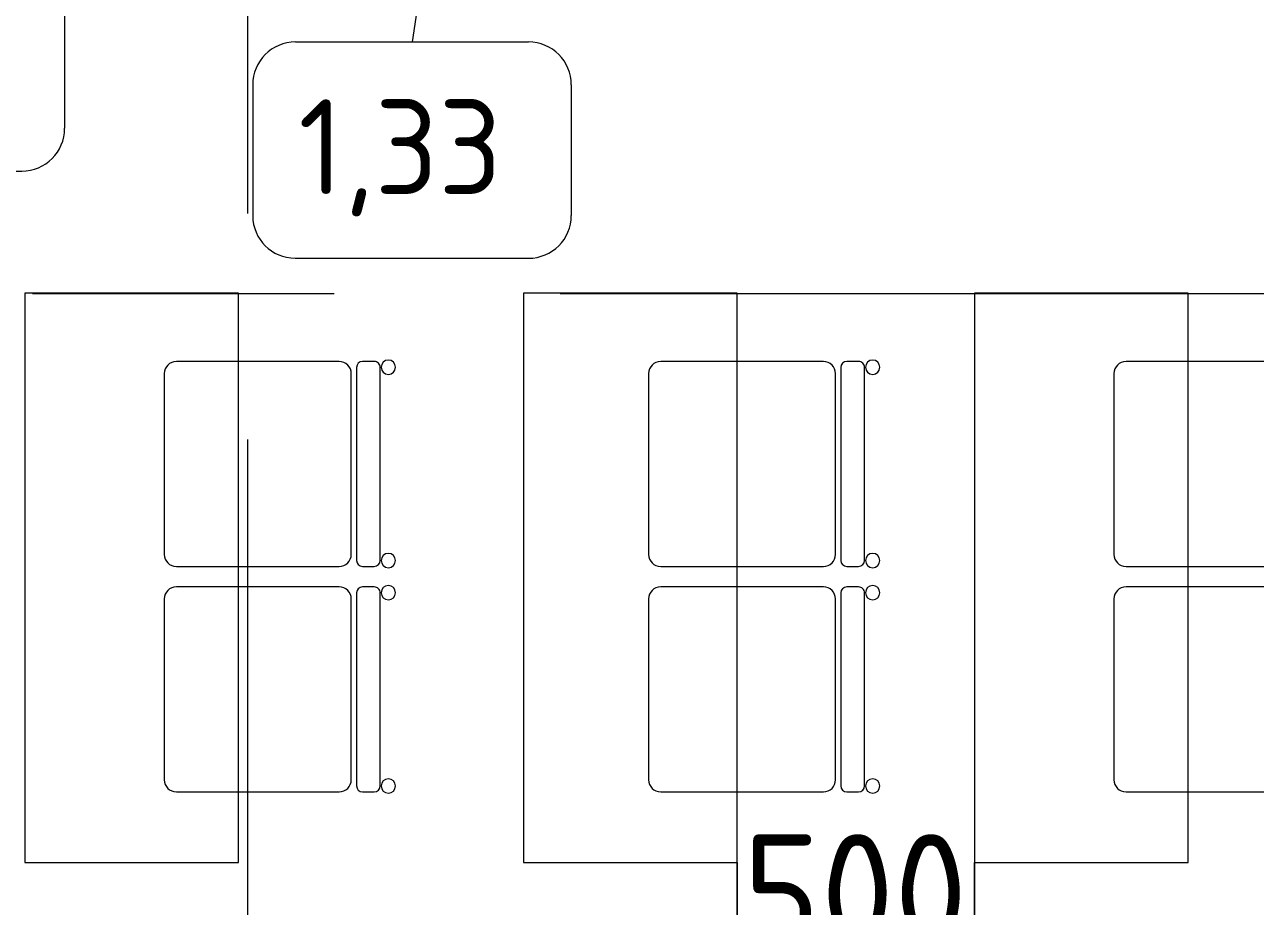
# Model space of a CAD drawing. Header units: millimetres. Extents: x 957 to 67880, y -2706 to 27400.
# Drawn here: x 36660 to 39253, y 2309 to 4166 of the extents above; entities that cross this region are included whole.
import ezdxf

# ---------------------------------------------------------------- set-up
doc = ezdxf.new("R2010")
doc.units = ezdxf.units.MM
doc.linetypes.add('Осевая', pattern=[3175, 635, -476.25, 1587.5, -476.25])
for name, color, linetype, lineweight in [('A-ANNO-DIMS', 7, 'Continuous', 9), ('A-ANNO-DIMS-100', 7, 'Continuous', 9), ('I-FURN-IDEN', 7, 'Continuous', 9), ('Оси-2', 7, 'Осевая', 9)]:
    doc.layers.add(name, color=color, linetype=linetype, lineweight=lineweight)
doc.layers.add('I-FURN-1', color=9, linetype='Continuous', lineweight=9, true_color=0x808080)
doc.styles.add('GOST Common_4', font='GOST_Common.ttf', dxfattribs={"height": 200})
doc.styles.add('ISOCPEUR_2', font='isocpeur.ttf', dxfattribs={"width": 0.9, "height": 250})
doc.dimstyles.new('ISO-2_5_0_9К_БОЛЬШОЙ_округление', dxfattribs={"dimscale": 304.8, "dimtxt": 248.995294, "dimasz": 0.492126, "dimexe": 0.393701, "dimexo": 0, "dimgap": 0, "dimtad": 1, "dimdec": 0, "dimrnd": 10, "dimzin": 0, "dimdsep": 46, "dimtxsty": 'ISOCPEUR_2', "dimblk1": 'OBLIQUE', "dimblk2": 'OBLIQUE', "dimsah": 1, "dimcen": 0.09, "dimdle": 0.393701, "dimazin": 0, "dimtfac": 1, "dimtdec": 4, "dimtix": 1, "dimtmove": 0, "dimatfit": 3, "dimfxl": 1, "dimtvp": 1, "dimtolj": 1, "dimtzin": 0, "dimarcsym": 2})

# ---------------------------------------------------------------- blocks, each defined once
blk = doc.blocks.new('Стол базовый прямоугольный - 1_88-26291934-План расстановки мебели и оборудования 3 этажа в осях 23-33')
at = {"layer": 'I-FURN-1'}
for p, q in [((600, 225), (-600, 225)), ((-600, 225), (-600, -225)), ((600, -225), (600, 225)), ((-600, -225), (600, -225))]:
    blk.add_line(p, q, dxfattribs=at)
blk = doc.blocks.new('M_Стул-Breuer - 1_87-V79-План расстановки мебели и оборудования 3 этажа в осях 23-33')
at = {"layer": 'I-FURN-1'}
for p, q in [((190.5, 241.3), (-190.5, 241.3)), ((-215.9, 215.9), (-215.9, 85)), ((215.9, 85), (215.9, 215.9)), ((-215.9, 85), (-215.9, -127)), ((215.9, -127), (215.9, 85)), ((-190.5, -152.4), (190.5, -152.4)), ((-215.9, -176.2), (-215.9, -200.8)), ((203.2, -163.5), (-203.2, -163.5)), ((215.9, -200.8), (215.9, -176.2)), ((-203.2, -213.5), (203.2, -213.5))]:
    blk.add_line(p, q, dxfattribs=at)
for centre, radius, start, end in [((-190.5, 215.9), 25.4, 90, 180), ((190.5, 215.9), 25.4, 0, 90), ((-190.5, -127), 25.4, 180, 270), ((190.5, -127), 25.4, 270, 360), ((-203.2, -176.2), 12.7, 90, 180), ((203.2, -176.2), 12.7, 360, 90), ((-203.2, -200.8), 12.7, 180, 270), ((203.2, -200.8), 12.7, 270, 360), ((-203.5, -230.6), 15.1, 360, 180), ((-203.5, -230.6), 15.1, 180, 360), ((203.7, -230.6), 15.1, 360, 180), ((203.7, -230.6), 15.1, 180, 360)]:
    blk.add_arc(centre, radius, start, end, dxfattribs=at)
blk = doc.blocks.new('M_Стул-Breuer - 1_87-V77-План расстановки мебели и оборудования 3 этажа в осях 23-33')
at = {"layer": 'I-FURN-1'}
for p, q in [((190.5, 241.3), (-190.5, 241.3)), ((-215.9, 215.9), (-215.9, 85)), ((215.9, 85), (215.9, 215.9)), ((-215.9, 85), (-215.9, -127)), ((215.9, -127), (215.9, 85)), ((-190.5, -152.4), (190.5, -152.4)), ((-215.9, -176.2), (-215.9, -200.8)), ((203.2, -163.5), (-203.2, -163.5)), ((215.9, -200.8), (215.9, -176.2)), ((-203.2, -213.5), (203.2, -213.5))]:
    blk.add_line(p, q, dxfattribs=at)
for centre, radius, start, end in [((-190.5, 215.9), 25.4, 90, 180), ((190.5, 215.9), 25.4, 0, 90), ((-190.5, -127), 25.4, 180, 270), ((190.5, -127), 25.4, 270, 360), ((-203.2, -176.2), 12.7, 90, 180), ((203.2, -176.2), 12.7, 360, 90), ((-203.2, -200.8), 12.7, 180, 270), ((203.2, -200.8), 12.7, 270, 360), ((-203.5, -230.6), 15.1, 360, 180), ((-203.5, -230.6), 15.1, 180, 360), ((203.7, -230.6), 15.1, 360, 180), ((203.7, -230.6), 15.1, 180, 360)]:
    blk.add_arc(centre, radius, start, end, dxfattribs=at)
blk = doc.blocks.new('M_Стул-Breuer - 1_87-V115-План расстановки мебели и оборудования 3 этажа в осях 23-33')
at = {"layer": 'I-FURN-1'}
for p, q in [((190.5, 241.3), (-190.5, 241.3)), ((-215.9, 215.9), (-215.9, 55)), ((215.9, 55), (215.9, 215.9)), ((-215.9, 55), (-215.9, -127)), ((215.9, -127), (215.9, 55)), ((-190.5, -152.4), (190.5, -152.4)), ((-215.9, -176.2), (-215.9, -200.8)), ((203.2, -163.5), (-203.2, -163.5)), ((215.9, -200.8), (215.9, -176.2)), ((-203.2, -213.5), (203.2, -213.5))]:
    blk.add_line(p, q, dxfattribs=at)
for centre, radius, start, end in [((-190.5, 215.9), 25.4, 90, 180), ((190.5, 215.9), 25.4, 0, 90), ((-190.5, -127), 25.4, 180, 270), ((190.5, -127), 25.4, 270, 360), ((-203.2, -176.2), 12.7, 90, 180), ((203.2, -176.2), 12.7, 360, 90), ((-203.2, -200.8), 12.7, 180, 270), ((203.2, -200.8), 12.7, 270, 360), ((-203.5, -230.6), 15.1, 360, 180), ((-203.5, -230.6), 15.1, 180, 360), ((203.7, -230.6), 15.1, 360, 180), ((203.7, -230.6), 15.1, 180, 360)]:
    blk.add_arc(centre, radius, start, end, dxfattribs=at)
blk = doc.blocks.new('M_Стул-Breuer - 1_87-V116-План расстановки мебели и оборудования 3 этажа в осях 23-33')
at = {"layer": 'I-FURN-1'}
for p, q in [((190.5, 241.3), (-190.5, 241.3)), ((-215.9, 215.9), (-215.9, 55)), ((215.9, 55), (215.9, 215.9)), ((-215.9, 55), (-215.9, -127)), ((215.9, -127), (215.9, 55)), ((-190.5, -152.4), (190.5, -152.4)), ((-215.9, -176.2), (-215.9, -200.8)), ((203.2, -163.5), (-203.2, -163.5)), ((215.9, -200.8), (215.9, -176.2)), ((-203.2, -213.5), (203.2, -213.5))]:
    blk.add_line(p, q, dxfattribs=at)
for centre, radius, start, end in [((-190.5, 215.9), 25.4, 90, 180), ((190.5, 215.9), 25.4, 0, 90), ((-190.5, -127), 25.4, 180, 270), ((190.5, -127), 25.4, 270, 360), ((-203.2, -176.2), 12.7, 90, 180), ((203.2, -176.2), 12.7, 360, 90), ((-203.2, -200.8), 12.7, 180, 270), ((203.2, -200.8), 12.7, 270, 360), ((-203.5, -230.6), 15.1, 360, 180), ((-203.5, -230.6), 15.1, 180, 360), ((203.7, -230.6), 15.1, 360, 180), ((203.7, -230.6), 15.1, 180, 360)]:
    blk.add_arc(centre, radius, start, end, dxfattribs=at)
blk = doc.blocks.new('Марка_Мебель - В прямоуг_Balcon_Марка-25523697-План расстановки мебели и оборудования 3 этажа в осях 23-33')
at = {"layer": 'I-FURN-IDEN'}
for p, q in [((-2.455, 2.278), (2.455, 2.278)), ((-3.355, 1.378), (-3.355, -1.384)), ((3.355, 1.378), (3.355, -1.378)), ((-2.461, -2.278), (2.455, -2.278))]:
    blk.add_line(p, q, dxfattribs=at)
for centre, radius, start, end in [((-2.455, 1.378), 0.9, 90, 180), ((2.455, 1.378), 0.9, 0, 90), ((-2.461, -1.384), 0.893, 180, 270), ((2.455, -1.378), 0.9, 270, 0)]:
    blk.add_arc(centre, radius, start, end, dxfattribs=at)
blk = doc.blocks.new('DIMBLOCK9-План расстановки мебели и оборудования 3 этажа в осях 23-33')
at = {"layer": 'A-ANNO-DIMS-100'}
for p, q in [((38161, 2400.8), (38161, 2014.1)), ((38161, 2134.1), (38161, 2400.8)), ((38661, 2400.8), (38661, 2014.1)), ((38661, 2134.1), (38661, 2400.8)), ((38041, 2134.1), (38781, 2134.1))]:
    blk.add_line(p, q, dxfattribs=at)
at = {"layer": 'A-ANNO-DIMS-100', "lineweight": 20}
for p, q in [((38161, 2134.1), (38236, 2209.1)), ((38661, 2134.1), (38736, 2209.1)), ((38161, 2134.1), (38086, 2059.1)), ((38661, 2134.1), (38586, 2059.1))]:
    blk.add_line(p, q, dxfattribs=at)
at = {"layer": 'A-ANNO-DIMS-100', "color": 0, "insert": (38173.9, 2460.7), "char_height": 250, "width": 568.858, "attachment_point": 1, "line_spacing_factor": 1.149209, "style": 'ISOCPEUR_2'}
blk.add_mtext('500', dxfattribs=at)
blk = doc.blocks.new('_Oblique')
at = {"color": 0, "linetype": 'ByBlock', "lineweight": -2}
blk.add_line((-0.5, -0.5), (0.5, 0.5), dxfattribs=at)

msp = doc.modelspace()

# ---------------------------------------------------------------- linework, layer by layer
at = {"layer": 'I-FURN-IDEN'}
msp.add_line((37574.5, 4779.2), (37476.4, 4129.8), dxfattribs=at)
at = {"layer": 'Оси-2'}
for p, q in [((37130.5, 593.7), (37130.5, 19191.6)), ((27152.2, 3600), (65200.5, 3600))]:
    msp.add_line(p, q, dxfattribs=at)

# ---------------------------------------------------------------- block references
at = {"layer": 'I-FURN-1'}
for name, p, rotation in [('Стол базовый прямоугольный - 1_88-26291934-План расстановки мебели и оборудования 3 этажа в осях 23-33', (36886, 3000.8), 90), ('Стол базовый прямоугольный - 1_88-26291934-План расстановки мебели и оборудования 3 этажа в осях 23-33', (37936, 3000.8), 90), ('Стол базовый прямоугольный - 1_88-26291934-План расстановки мебели и оборудования 3 этажа в осях 23-33', (38886, 3000.8), 90), ('M_Стул-Breuer - 1_87-V77-План расстановки мебели и оборудования 3 этажа в осях 23-33', (37196, 3240.8), 90.00000000000006), ('M_Стул-Breuer - 1_87-V116-План расстановки мебели и оборудования 3 этажа в осях 23-33', (38216, 3240.8), 90.00000000000006), ('M_Стул-Breuer - 1_87-V77-План расстановки мебели и оборудования 3 этажа в осях 23-33', (39196, 3240.8), 90.00000000000006), ('M_Стул-Breuer - 1_87-V79-План расстановки мебели и оборудования 3 этажа в осях 23-33', (37196, 2765.8), 90.00000000000006), ('M_Стул-Breuer - 1_87-V115-План расстановки мебели и оборудования 3 этажа в осях 23-33', (38216, 2765.8), 90.00000000000006), ('M_Стул-Breuer - 1_87-V79-План расстановки мебели и оборудования 3 этажа в осях 23-33', (39196, 2765.8), 90.00000000000006)]:
    msp.add_blockref(name, p, dxfattribs=dict(at, rotation=rotation))
at = {"layer": 'I-FURN-IDEN', "xscale": 99.99999999999993, "yscale": 99.99999999999993, "zscale": 99.99999999999993}
for p in [(36409.3, 4085.7), (37476.4, 3902)]:
    msp.add_blockref('Марка_Мебель - В прямоуг_Balcon_Марка-25523697-План расстановки мебели и оборудования 3 этажа в осях 23-33', p, dxfattribs=at)

# ---------------------------------------------------------------- texts
at = {"layer": 'I-FURN-IDEN', "insert": (37236.9, 4009), "char_height": 200, "width": 545.147, "attachment_point": 1, "style": 'GOST Common_4'}
msp.add_mtext('1,33', dxfattribs=at)

# ---------------------------------------------------------------- dimensions: what is measured, and where the dimension line sits
at = {"layer": 'A-ANNO-DIMS'}
dim = msp.add_linear_dim(base=(38661, 2134.1), p1=(38161, 2400.8), p2=(38661, 2400.8), dimstyle='ISO-2_5_0_9К_БОЛЬШОЙ_округление', override={"dimpost": '<>', "dimfxl": 500}, dxfattribs=at)
dim.commit()
dim.dimension.update_dxf_attribs({"geometry": 'DIMBLOCK9-План расстановки мебели и оборудования 3 этажа в осях 23-33', "text_midpoint": (38411, 2259.1)})

doc.saveas('drawing.dxf')
